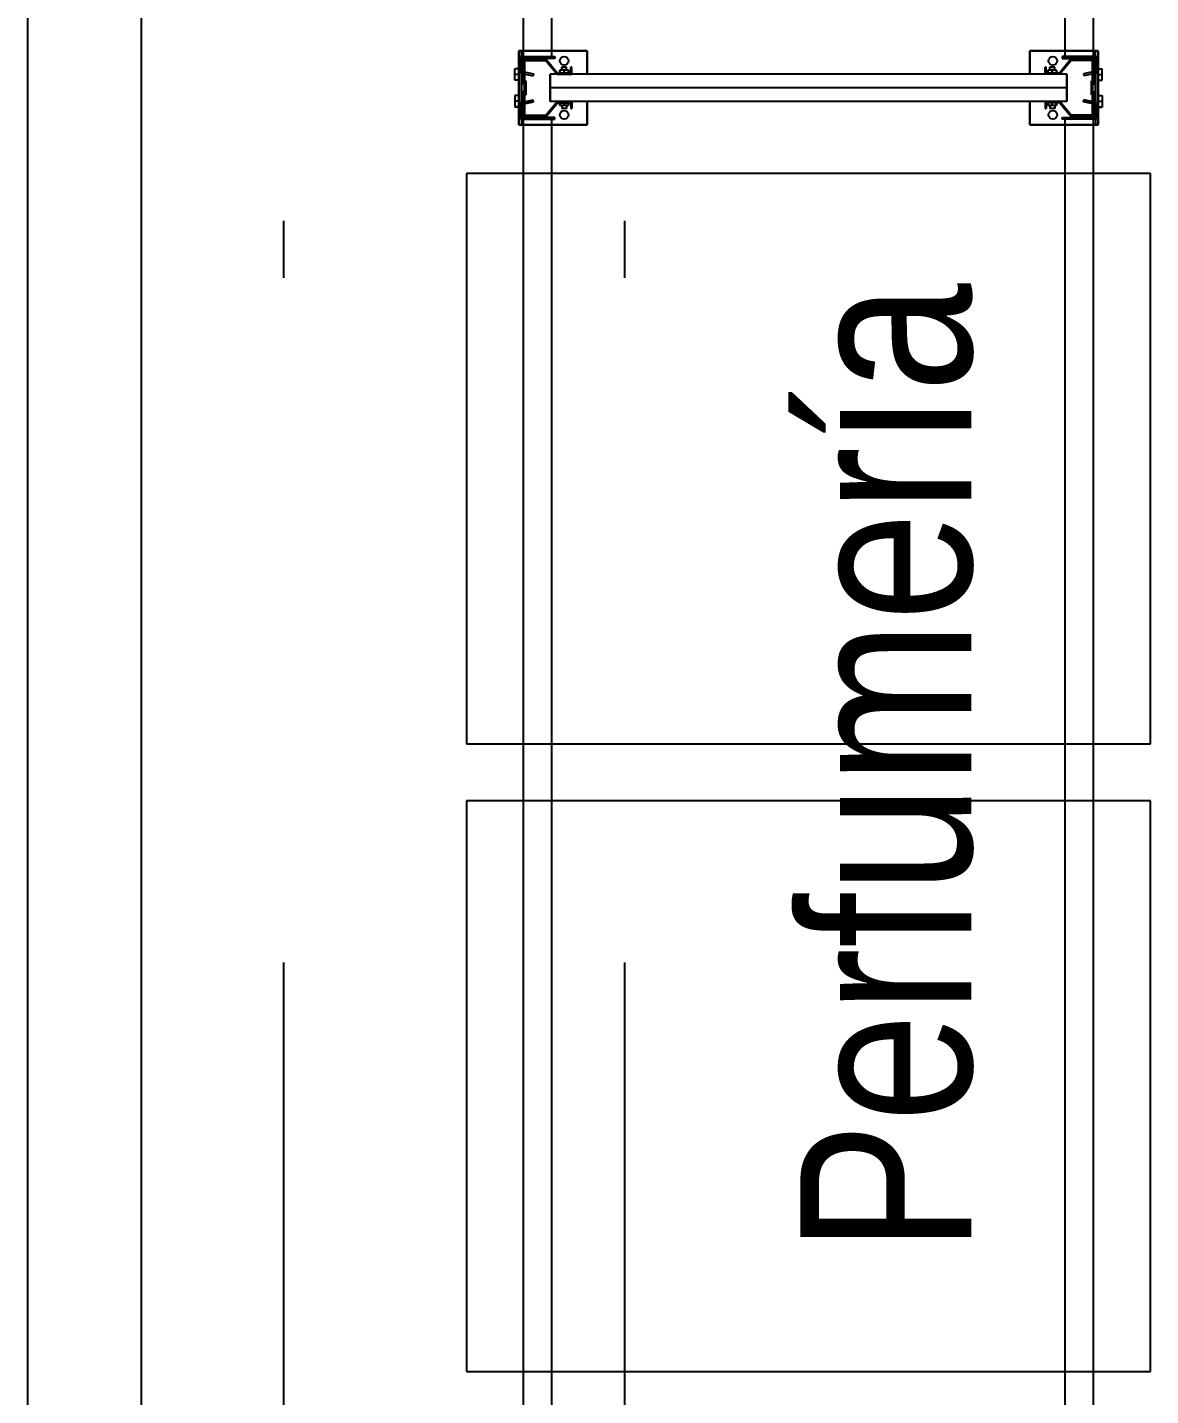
# Model space of a CAD drawing. Header units: metres. Extents: x 0 to 8715937, y -236336 to 216.
# Drawn here: x 109.6 to 111.57, y 74.821 to 77.219 of the extents above; entities that cross this region are included whole.
import ezdxf

# ---------------------------------------------------------------- set-up
doc = ezdxf.new("R2010")
doc.units = ezdxf.units.M
doc.header["$MEASUREMENT"] = 0
doc.linetypes.add('ACAD_ISO10W100', pattern=[18, 12, -3, 0, -3])
for name, color, linetype in [('0-BLOCK-ARQUITECTURA', 7, 'Continuous'), ('0-BLOCK-EQUIPAMIENTO', 7, 'Continuous'), ('0-BLOCK-ESTRUCTURA', 7, 'Continuous'), ('AAA BAST', 5, 'Continuous'), ('AAA COTAS', 7, 'Continuous'), ('AAA LARG', 1, 'Continuous'), ('AAA PALLETS', 7, 'Continuous'), ('EJES', 251, 'ACAD_ISO10W100'), ('MURO', 4, 'Continuous'), ('TEXTO', 7, 'Continuous')]:
    doc.layers.add(name, color=color, linetype=linetype)
doc.styles.add('AR', font='arial.ttf')

# ---------------------------------------------------------------- blocks, each defined once
blk = doc.blocks.new('DPM-ARQUITECTURA')
at = {"layer": 'MURO', "ltscale": 0.1}
for p, q in [((21.8801, 103.2229), (21.8801, 50.4111)), ((22.0801, 50.4111), (22.0801, 92.9343))]:
    blk.add_line(p, q, dxfattribs=at)
blk = doc.blocks.new('DPM-ESTRUCTURA')
at = {"layer": 'EJES', "ltscale": 0.4}
for p, q in [((22.33, 41.5801), (22.33, 112.3301)), ((22.9278, 41.5801), (22.9278, 112.3301))]:
    blk.add_line(p, q, dxfattribs=at)
blk = doc.blocks.new('1A MODULO SIMPLE')
at = {"layer": 'AAA BAST'}
for points in [[(-2.1307, 1.015), (-2.1307, 1.017), (-2.1407, 1.017), (-2.1407, 1.04), (-2.1167, 1.06), (-2.1167, 1.1), (-2.1567, 1.1), (-2.1567, 1.098), (-2.1767, 1.098), (-2.1767, 1.1), (-2.2167, 1.1), (-2.2167, 1.06), (-2.1927, 1.04), (-2.1927, 1.017), (-2.2027, 1.017), (-2.2027, 1.015), (-2.1907, 1.015), (-2.1907, 1.0409), (-2.2147, 1.0609), (-2.2147, 1.098), (-2.1787, 1.098), (-2.1787, 1.096), (-2.1547, 1.096), (-2.1547, 1.098), (-2.1187, 1.098), (-2.1187, 1.0609), (-2.1427, 1.0409), (-2.1427, 1.015)], [(0.1973, 1.015), (0.1973, 1.017), (0.2073, 1.017), (0.2073, 1.04), (0.1833, 1.06), (0.1833, 1.1), (0.2233, 1.1), (0.2233, 1.098), (0.2433, 1.098), (0.2433, 1.1), (0.2833, 1.1), (0.2833, 1.06), (0.2593, 1.04), (0.2593, 1.017), (0.2693, 1.017), (0.2693, 1.015), (0.2573, 1.015), (0.2573, 1.0409), (0.2813, 1.0609), (0.2813, 1.098), (0.2453, 1.098), (0.2453, 1.096), (0.2213, 1.096), (0.2213, 1.098), (0.1853, 1.098), (0.1853, 1.0609), (0.2093, 1.0409), (0.2093, 1.015)], [(-2.1307, 0.185), (-2.1307, 0.183), (-2.1407, 0.183), (-2.1407, 0.16), (-2.1167, 0.14), (-2.1167, 0.1), (-2.1567, 0.1), (-2.1567, 0.102), (-2.1767, 0.102), (-2.1767, 0.1), (-2.2167, 0.1), (-2.2167, 0.14), (-2.1927, 0.16), (-2.1927, 0.183), (-2.2027, 0.183), (-2.2027, 0.185), (-2.1907, 0.185), (-2.1907, 0.1591), (-2.2147, 0.1391), (-2.2147, 0.102), (-2.1787, 0.102), (-2.1787, 0.104), (-2.1547, 0.104), (-2.1547, 0.102), (-2.1187, 0.102), (-2.1187, 0.1391), (-2.1427, 0.1591), (-2.1427, 0.185)], [(0.1973, 0.185), (0.1973, 0.183), (0.2073, 0.183), (0.2073, 0.16), (0.1833, 0.14), (0.1833, 0.1), (0.2233, 0.1), (0.2233, 0.102), (0.2433, 0.102), (0.2433, 0.1), (0.2833, 0.1), (0.2833, 0.14), (0.2593, 0.16), (0.2593, 0.183), (0.2693, 0.183), (0.2693, 0.185), (0.2573, 0.185), (0.2573, 0.1591), (0.2813, 0.1391), (0.2813, 0.102), (0.2453, 0.102), (0.2453, 0.104), (0.2213, 0.104), (0.2213, 0.102), (0.1853, 0.102), (0.1853, 0.1391), (0.2093, 0.1591), (0.2093, 0.185)]]:
    blk.add_hatch(color=251, dxfattribs=at).paths.add_polyline_path(points)
at = {"layer": 'AAA BAST', "color": 251}
for p, q in [((-2.2167, 1.1082), (-2.2317, 1.1082)), ((-2.2317, 1.1082), (-2.2317, 0.9882)), ((-2.1167, 1.1082), (-2.2167, 1.1082)), ((-2.2167, 1.1082), (-2.2167, 1.1032)), ((-2.1802, 1.1152), (-2.2002, 1.1152)), ((-2.2002, 1.1082), (-2.2002, 1.1152)), ((-2.1902, 1.1082), (-2.1902, 1.1152)), ((-2.1802, 1.1082), (-2.1802, 1.1152)), ((-2.1532, 1.1152), (-2.1332, 1.1152)), ((-2.1532, 1.1082), (-2.1532, 1.1152)), ((-2.1432, 1.1082), (-2.1432, 1.1152)), ((-2.1332, 1.1082), (-2.1332, 1.1152)), ((-2.1167, 1.1032), (-2.1167, 1.1082)), ((-2.1017, 1.1082), (-2.1167, 1.1082)), ((-2.1017, 0.9882), (-2.1017, 1.1082)), ((0.1683, 0.9882), (0.1683, 1.1082)), ((0.1683, 1.1082), (0.1833, 1.1082)), ((0.1833, 1.1032), (0.1833, 1.1082)), ((0.1833, 1.1082), (0.2833, 1.1082)), ((0.2198, 1.1152), (0.1998, 1.1152)), ((0.1998, 1.1082), (0.1998, 1.1152)), ((0.2098, 1.1082), (0.2098, 1.1152)), ((0.2198, 1.1082), (0.2198, 1.1152)), ((0.2468, 1.1152), (0.2668, 1.1152)), ((0.2468, 1.1082), (0.2468, 1.1152)), ((0.2568, 1.1082), (0.2568, 1.1152)), ((0.2668, 1.1082), (0.2668, 1.1152)), ((0.2833, 1.1082), (0.2833, 1.1032)), ((0.2833, 1.1082), (0.2983, 1.1082)), ((0.2983, 1.1082), (0.2983, 0.9882)), ((-2.2167, 1.1032), (-2.2317, 1.1032)), ((-2.2167, 1.1032), (-2.1167, 1.1032)), ((-2.1767, 1.1), (-2.2167, 1.1)), ((-2.2167, 1.1), (-2.2167, 1.06)), ((-2.2147, 1.098), (-2.2147, 1.0609)), ((-2.1787, 1.098), (-2.2147, 1.098)), ((-2.2067, 1.1), (-2.2067, 1.1032)), ((-2.2067, 1.1032), (-2.1737, 1.1032)), ((-2.1787, 1.098), (-2.1787, 1.096)), ((-2.1547, 1.096), (-2.1787, 1.096)), ((-2.1767, 1.1), (-2.1767, 1.098)), ((-2.1767, 1.1), (-2.1737, 1.1)), ((-2.1567, 1.098), (-2.1767, 1.098)), ((-2.1737, 1.1), (-2.1737, 1.1032)), ((-2.1597, 1.1), (-2.1597, 1.1032)), ((-2.1567, 1.1), (-2.1597, 1.1)), ((-2.1167, 1.1), (-2.1567, 1.1)), ((-2.1567, 1.1), (-2.1567, 1.098)), ((-2.1187, 1.098), (-2.1547, 1.098)), ((-2.1547, 1.098), (-2.1547, 1.096)), ((-2.1267, 1.1), (-2.1267, 1.1032)), ((-2.1187, 1.098), (-2.1187, 1.0609)), ((-2.1167, 1.1032), (-2.1017, 1.1032)), ((-2.1167, 1.1), (-2.1167, 1.06)), ((0.1833, 1.1032), (0.1683, 1.1032)), ((0.2833, 1.1032), (0.1833, 1.1032)), ((0.1833, 1.1), (0.2233, 1.1)), ((0.1833, 1.1), (0.1833, 1.06)), ((0.1853, 1.098), (0.1853, 1.0609)), ((0.1853, 1.098), (0.2213, 1.098)), ((0.1933, 1.1), (0.1933, 1.1032)), ((0.2213, 1.098), (0.2213, 1.096)), ((0.2213, 1.096), (0.2453, 1.096)), ((0.2233, 1.1), (0.2233, 1.098)), ((0.2233, 1.1), (0.2263, 1.1)), ((0.2233, 1.098), (0.2433, 1.098)), ((0.2263, 1.1), (0.2263, 1.1032)), ((0.2403, 1.1), (0.2403, 1.1032)), ((0.2733, 1.1032), (0.2403, 1.1032)), ((0.2433, 1.1), (0.2403, 1.1)), ((0.2433, 1.1), (0.2833, 1.1)), ((0.2433, 1.1), (0.2433, 1.098)), ((0.2453, 1.098), (0.2813, 1.098)), ((0.2453, 1.098), (0.2453, 1.096)), ((0.2733, 1.1), (0.2733, 1.1032)), ((0.2813, 1.098), (0.2813, 1.0609)), ((0.2833, 1.1032), (0.2983, 1.1032)), ((0.2833, 1.1), (0.2833, 1.06)), ((-2.2167, 1.06), (-2.1927, 1.04)), ((-2.2147, 1.0609), (-2.1907, 1.0409)), ((-2.1187, 1.0609), (-2.1427, 1.0409)), ((-2.1167, 1.06), (-2.1407, 1.04)), ((0.1833, 1.06), (0.2073, 1.04)), ((0.1853, 1.0609), (0.2093, 1.0409)), ((0.2813, 1.0609), (0.2573, 1.0409)), ((0.2833, 1.06), (0.2593, 1.04)), ((-2.1927, 1.036), (-2.1977, 1.036)), ((-2.1977, 1.021), (-2.1977, 1.036)), ((-2.1927, 1.04), (-2.1927, 1.017)), ((-2.1907, 1.053), (-2.1667, 1.053)), ((-2.1907, 0.147), (-2.1907, 1.053)), ((-2.1907, 1.0409), (-2.1907, 1.015)), ((-2.1667, 1.053), (-2.1427, 1.053)), ((-2.1667, 0.147), (-2.1667, 1.053)), ((-2.1427, 0.147), (-2.1427, 1.053)), ((-2.1427, 1.0409), (-2.1427, 1.015)), ((-2.1407, 1.04), (-2.1407, 1.017)), ((-2.1357, 1.036), (-2.1407, 1.036)), ((-2.1407, 1.021), (-2.1407, 1.036)), ((-2.1357, 1.021), (-2.1357, 1.036)), ((-2.1357, 1.0328), (-2.1307, 1.0328)), ((-2.1307, 1.0243), (-2.1307, 1.0328)), ((0.2023, 1.0328), (0.1973, 1.0328)), ((0.1973, 1.0243), (0.1973, 1.0328)), ((0.2023, 1.036), (0.2073, 1.036)), ((0.2023, 1.021), (0.2023, 1.036)), ((0.2073, 1.04), (0.2073, 1.017)), ((0.2073, 1.021), (0.2073, 1.036)), ((0.2333, 1.053), (0.2093, 1.053)), ((0.2093, 0.147), (0.2093, 1.053)), ((0.2093, 1.0409), (0.2093, 1.015)), ((0.2573, 1.053), (0.2333, 1.053)), ((0.2333, 0.147), (0.2333, 1.053)), ((0.2573, 0.147), (0.2573, 1.053)), ((0.2573, 1.0409), (0.2573, 1.015)), ((0.2593, 1.04), (0.2593, 1.017)), ((0.2593, 1.036), (0.2643, 1.036)), ((0.2643, 1.021), (0.2643, 1.036)), ((-2.1927, 1.017), (-2.2027, 1.017)), ((-2.2027, 1.017), (-2.2027, 1.015)), ((-2.1907, 1.015), (-2.2027, 1.015)), ((-2.1927, 1.0285), (-2.1977, 1.0285)), ((-2.1927, 1.021), (-2.1977, 1.021)), ((-2.1427, 1.015), (-2.1307, 1.015)), ((-2.1357, 1.0285), (-2.1407, 1.0285)), ((-2.1357, 1.021), (-2.1407, 1.021)), ((-2.1407, 1.017), (-2.1307, 1.017)), ((-2.1357, 1.0243), (-2.1307, 1.0243)), ((-2.1307, 1.015), (-2.1307, 1.017)), ((0.2023, 1.0243), (0.1973, 1.0243)), ((0.2073, 1.017), (0.1973, 1.017)), ((0.1973, 1.015), (0.1973, 1.017)), ((0.2093, 1.015), (0.1973, 1.015)), ((0.2023, 1.0285), (0.2073, 1.0285)), ((0.2023, 1.021), (0.2073, 1.021)), ((0.2573, 1.015), (0.2693, 1.015)), ((0.2593, 1.0285), (0.2643, 1.0285)), ((0.2593, 1.021), (0.2643, 1.021)), ((0.2593, 1.017), (0.2693, 1.017)), ((0.2693, 1.017), (0.2693, 1.015)), ((-2.2317, 0.9882), (-2.1907, 0.9882)), ((-2.1427, 0.9882), (-2.1017, 0.9882)), ((0.2093, 0.9882), (0.1683, 0.9882)), ((0.2983, 0.9882), (0.2573, 0.9882)), ((-2.2317, 0.0918), (-2.2317, 0.2118)), ((-2.2317, 0.2118), (-2.1907, 0.2118)), ((-2.1427, 0.2118), (-2.1017, 0.2118)), ((-2.1017, 0.2118), (-2.1017, 0.0918)), ((0.2093, 0.2118), (0.1683, 0.2118)), ((0.1683, 0.2118), (0.1683, 0.0918)), ((0.2983, 0.2118), (0.2573, 0.2118)), ((0.2983, 0.0918), (0.2983, 0.2118)), ((-2.1907, 0.185), (-2.2027, 0.185)), ((-2.2027, 0.183), (-2.2027, 0.185)), ((-2.1927, 0.183), (-2.2027, 0.183)), ((-2.1927, 0.1801), (-2.1977, 0.1801)), ((-2.1977, 0.1651), (-2.1977, 0.1801)), ((-2.1927, 0.1726), (-2.1977, 0.1726)), ((-2.1927, 0.16), (-2.1927, 0.183)), ((-2.1907, 0.1591), (-2.1907, 0.185)), ((-2.1427, 0.1591), (-2.1427, 0.185)), ((-2.1427, 0.185), (-2.1307, 0.185)), ((-2.1407, 0.16), (-2.1407, 0.183)), ((-2.1407, 0.183), (-2.1307, 0.183)), ((-2.1357, 0.1801), (-2.1407, 0.1801)), ((-2.1407, 0.1651), (-2.1407, 0.1801)), ((-2.1357, 0.1726), (-2.1407, 0.1726)), ((-2.1357, 0.1651), (-2.1357, 0.1801)), ((-2.1357, 0.1768), (-2.1307, 0.1768)), ((-2.1357, 0.1683), (-2.1307, 0.1683)), ((-2.1307, 0.185), (-2.1307, 0.183)), ((-2.1307, 0.1683), (-2.1307, 0.1768)), ((0.2093, 0.185), (0.1973, 0.185)), ((0.1973, 0.185), (0.1973, 0.183)), ((0.2073, 0.183), (0.1973, 0.183)), ((0.2023, 0.1768), (0.1973, 0.1768)), ((0.1973, 0.1683), (0.1973, 0.1768)), ((0.2023, 0.1683), (0.1973, 0.1683)), ((0.2023, 0.1801), (0.2073, 0.1801)), ((0.2023, 0.1651), (0.2023, 0.1801)), ((0.2023, 0.1726), (0.2073, 0.1726)), ((0.2073, 0.16), (0.2073, 0.183)), ((0.2073, 0.1651), (0.2073, 0.1801)), ((0.2093, 0.1591), (0.2093, 0.185)), ((0.2573, 0.1591), (0.2573, 0.185)), ((0.2573, 0.185), (0.2693, 0.185)), ((0.2593, 0.16), (0.2593, 0.183)), ((0.2593, 0.183), (0.2693, 0.183)), ((0.2593, 0.1801), (0.2643, 0.1801)), ((0.2593, 0.1726), (0.2643, 0.1726)), ((0.2643, 0.1651), (0.2643, 0.1801)), ((0.2693, 0.183), (0.2693, 0.185)), ((-2.2167, 0.14), (-2.1927, 0.16)), ((-2.2147, 0.1391), (-2.1907, 0.1591)), ((-2.1927, 0.1651), (-2.1977, 0.1651)), ((-2.1907, 0.147), (-2.1667, 0.147)), ((-2.1667, 0.147), (-2.1427, 0.147)), ((-2.1187, 0.1391), (-2.1427, 0.1591)), ((-2.1357, 0.1651), (-2.1407, 0.1651)), ((-2.1167, 0.14), (-2.1407, 0.16)), ((0.1833, 0.14), (0.2073, 0.16)), ((0.1853, 0.1391), (0.2093, 0.1591)), ((0.2023, 0.1651), (0.2073, 0.1651)), ((0.2333, 0.147), (0.2093, 0.147)), ((0.2573, 0.147), (0.2333, 0.147)), ((0.2813, 0.1391), (0.2573, 0.1591)), ((0.2593, 0.1651), (0.2643, 0.1651)), ((0.2833, 0.14), (0.2593, 0.16)), ((-2.2167, 0.1), (-2.2167, 0.14)), ((-2.2147, 0.102), (-2.2147, 0.1391)), ((-2.1187, 0.102), (-2.1187, 0.1391)), ((-2.1167, 0.1), (-2.1167, 0.14)), ((0.1833, 0.1), (0.1833, 0.14)), ((0.1853, 0.102), (0.1853, 0.1391)), ((0.2813, 0.102), (0.2813, 0.1391)), ((0.2833, 0.1), (0.2833, 0.14)), ((-2.2167, 0.0968), (-2.2317, 0.0968)), ((-2.1767, 0.1), (-2.2167, 0.1)), ((-2.2167, 0.0968), (-2.1167, 0.0968)), ((-2.2167, 0.0918), (-2.2167, 0.0968)), ((-2.1787, 0.102), (-2.2147, 0.102)), ((-2.2067, 0.1), (-2.2067, 0.0968)), ((-2.2067, 0.0968), (-2.1737, 0.0968)), ((-2.1787, 0.102), (-2.1787, 0.104)), ((-2.1547, 0.104), (-2.1787, 0.104)), ((-2.1567, 0.102), (-2.1767, 0.102)), ((-2.1767, 0.1), (-2.1767, 0.102)), ((-2.1767, 0.1), (-2.1737, 0.1)), ((-2.1737, 0.1), (-2.1737, 0.0968)), ((-2.1597, 0.1), (-2.1597, 0.0968)), ((-2.1567, 0.1), (-2.1597, 0.1)), ((-2.1567, 0.1), (-2.1567, 0.102)), ((-2.1167, 0.1), (-2.1567, 0.1)), ((-2.1547, 0.102), (-2.1547, 0.104)), ((-2.1187, 0.102), (-2.1547, 0.102)), ((-2.1267, 0.1), (-2.1267, 0.0968)), ((-2.1167, 0.0968), (-2.1167, 0.0918)), ((-2.1167, 0.0968), (-2.1017, 0.0968)), ((0.1833, 0.0968), (0.1683, 0.0968)), ((0.1833, 0.1), (0.2233, 0.1)), ((0.2833, 0.0968), (0.1833, 0.0968)), ((0.1833, 0.0968), (0.1833, 0.0918)), ((0.1853, 0.102), (0.2213, 0.102)), ((0.1933, 0.1), (0.1933, 0.0968)), ((0.2213, 0.102), (0.2213, 0.104)), ((0.2213, 0.104), (0.2453, 0.104)), ((0.2233, 0.102), (0.2433, 0.102)), ((0.2233, 0.1), (0.2233, 0.102)), ((0.2233, 0.1), (0.2263, 0.1)), ((0.2263, 0.1), (0.2263, 0.0968)), ((0.2403, 0.1), (0.2403, 0.0968)), ((0.2433, 0.1), (0.2403, 0.1)), ((0.2733, 0.0968), (0.2403, 0.0968)), ((0.2433, 0.1), (0.2433, 0.102)), ((0.2433, 0.1), (0.2833, 0.1)), ((0.2453, 0.102), (0.2453, 0.104)), ((0.2453, 0.102), (0.2813, 0.102)), ((0.2733, 0.1), (0.2733, 0.0968)), ((0.2833, 0.0918), (0.2833, 0.0968)), ((0.2833, 0.0968), (0.2983, 0.0968)), ((-2.2167, 0.0918), (-2.2317, 0.0918)), ((-2.1167, 0.0918), (-2.2167, 0.0918)), ((-2.2002, 0.0918), (-2.2002, 0.0848)), ((-2.1802, 0.0848), (-2.2002, 0.0848)), ((-2.1902, 0.0918), (-2.1902, 0.0848)), ((-2.1802, 0.0918), (-2.1802, 0.0848)), ((-2.1532, 0.0918), (-2.1532, 0.0848)), ((-2.1532, 0.0848), (-2.1332, 0.0848)), ((-2.1432, 0.0918), (-2.1432, 0.0848)), ((-2.1332, 0.0918), (-2.1332, 0.0848)), ((-2.1017, 0.0918), (-2.1167, 0.0918)), ((0.1683, 0.0918), (0.1833, 0.0918)), ((0.1833, 0.0918), (0.2833, 0.0918)), ((0.1998, 0.0918), (0.1998, 0.0848)), ((0.2198, 0.0848), (0.1998, 0.0848)), ((0.2098, 0.0918), (0.2098, 0.0848)), ((0.2198, 0.0918), (0.2198, 0.0848)), ((0.2468, 0.0918), (0.2468, 0.0848)), ((0.2468, 0.0848), (0.2668, 0.0848)), ((0.2568, 0.0918), (0.2568, 0.0848)), ((0.2668, 0.0918), (0.2668, 0.0848)), ((0.2833, 0.0918), (0.2983, 0.0918))]:
    blk.add_line(p, q, dxfattribs=at)
for centre in [(-2.2141, 1.0285), (-2.1192, 1.0285), (0.1859, 1.0285), (0.2808, 1.0285), (-2.2141, 0.1715), (-2.1192, 0.1715), (0.1859, 0.1715), (0.2808, 0.1715)]:
    blk.add_circle(centre, 0.0075, dxfattribs=at)
at = {"layer": 'AAA LARG', "color": 251}
for p, q in [((-2.1407, 1.105), (-2.1454, 1.0829)), ((-2.1407, 1.105), (-2.1117, 1.105)), ((-2.1117, 1.105), (-2.1117, 1.045)), ((0.2073, 1.105), (0.1783, 1.105)), ((0.1783, 1.105), (0.1783, 1.045)), ((0.2073, 1.105), (0.212, 1.0829)), ((-2.1422, 1.0822), (-2.1454, 1.0829)), ((-2.1381, 1.1018), (-2.1422, 1.0822)), ((-2.1149, 1.1018), (-2.1381, 1.1018)), ((-2.1149, 1.045), (-2.1149, 1.1018)), ((-2.1117, 1.1), (0.1783, 1.1)), ((0.1815, 1.045), (0.1815, 1.1018)), ((0.1815, 1.1018), (0.2047, 1.1018)), ((0.2047, 1.1018), (0.2089, 1.0822)), ((0.2089, 1.0822), (0.212, 1.0829)), ((-2.1117, 1.045), (-2.1149, 1.045)), ((-2.1117, 1.05), (0.1783, 1.05)), ((0.1783, 1.045), (0.1815, 1.045)), ((-2.1117, 0.155), (-2.1149, 0.155)), ((-2.1149, 0.155), (-2.1149, 0.0982)), ((-2.1117, 0.095), (-2.1117, 0.155)), ((-2.1117, 0.15), (0.1783, 0.15)), ((0.1783, 0.095), (0.1783, 0.155)), ((0.1783, 0.155), (0.1815, 0.155)), ((0.1815, 0.155), (0.1815, 0.0982)), ((-2.1422, 0.1178), (-2.1454, 0.1171)), ((-2.1407, 0.095), (-2.1454, 0.1171)), ((-2.1381, 0.0982), (-2.1422, 0.1178)), ((-2.1149, 0.0982), (-2.1381, 0.0982)), ((-2.1117, 0.1), (0.1783, 0.1)), ((0.1815, 0.0982), (0.2047, 0.0982)), ((0.2047, 0.0982), (0.2089, 0.1178)), ((0.2073, 0.095), (0.212, 0.1171)), ((0.2089, 0.1178), (0.212, 0.1171)), ((-2.1407, 0.095), (-2.1117, 0.095)), ((0.2073, 0.095), (0.1783, 0.095))]:
    blk.add_line(p, q, dxfattribs=at)
at = {"layer": 'AAA PALLETS', "color": 251, "ltscale": 0.21}
for p, q in [((-1.0167, 1.2), (-2.0167, 1.2)), ((-2.0167, 1.2), (-2.0167, 0)), ((-1.0167, 0), (-1.0167, 1.2)), ((0.0833, 1.2), (-0.9167, 1.2)), ((-0.9167, 1.2), (-0.9167, 0)), ((0.0833, 0), (0.0833, 1.2)), ((-2.0167, 0), (-1.0167, 0)), ((-0.9167, 0), (0.0833, 0))]:
    blk.add_line(p, q, dxfattribs=at)
blk = doc.blocks.new('DPM-EQUIPAMIENTO')
at = {"layer": 'AAA COTAS', "ltscale": 0.21, "rotation": 90}
for p in [(23.8501, 79.2797), (23.8501, 76.8797)]:
    blk.add_blockref('1A MODULO SIMPLE', p, dxfattribs=at)

msp = doc.modelspace()

# ---------------------------------------------------------------- hatches: boundary and pattern name
at = {"layer": 'AAA BAST'}
for points in [[(110.5551, 77.1491), (110.5531, 77.1491), (110.5531, 77.1391), (110.5301, 77.1391), (110.5101, 77.1631), (110.4701, 77.1631), (110.4701, 77.1231), (110.4721, 77.1231), (110.4721, 77.1031), (110.4701, 77.1031), (110.4701, 77.0631), (110.5101, 77.0631), (110.5301, 77.0871), (110.5531, 77.0871), (110.5531, 77.0771), (110.5551, 77.0771), (110.5551, 77.0891), (110.5292, 77.0891), (110.5092, 77.0651), (110.4721, 77.0651), (110.4721, 77.1011), (110.4741, 77.1011), (110.4741, 77.1251), (110.4721, 77.1251), (110.4721, 77.1611), (110.5092, 77.1611), (110.5292, 77.1371), (110.5551, 77.1371)], [(110.5551, 77.0771), (110.5531, 77.0771), (110.5531, 77.0871), (110.5301, 77.0871), (110.5101, 77.0631), (110.4701, 77.0631), (110.4701, 77.1031), (110.4721, 77.1031), (110.4721, 77.1231), (110.4701, 77.1231), (110.4701, 77.1631), (110.5101, 77.1631), (110.5301, 77.1391), (110.5531, 77.1391), (110.5531, 77.1491), (110.5551, 77.1491), (110.5551, 77.1371), (110.5292, 77.1371), (110.5092, 77.1611), (110.4721, 77.1611), (110.4721, 77.1251), (110.4741, 77.1251), (110.4741, 77.1011), (110.4721, 77.1011), (110.4721, 77.0651), (110.5092, 77.0651), (110.5292, 77.0891), (110.5551, 77.0891)], [(111.3851, 77.1491), (111.3871, 77.1491), (111.3871, 77.1391), (111.4101, 77.1391), (111.4301, 77.1631), (111.4701, 77.1631), (111.4701, 77.1231), (111.4681, 77.1231), (111.4681, 77.1031), (111.4701, 77.1031), (111.4701, 77.0631), (111.4301, 77.0631), (111.4101, 77.0871), (111.3871, 77.0871), (111.3871, 77.0771), (111.3851, 77.0771), (111.3851, 77.0891), (111.411, 77.0891), (111.431, 77.0651), (111.4681, 77.0651), (111.4681, 77.1011), (111.4661, 77.1011), (111.4661, 77.1251), (111.4681, 77.1251), (111.4681, 77.1611), (111.431, 77.1611), (111.411, 77.1371), (111.3851, 77.1371)], [(111.3851, 77.0771), (111.3871, 77.0771), (111.3871, 77.0871), (111.4101, 77.0871), (111.4301, 77.0631), (111.4701, 77.0631), (111.4701, 77.1031), (111.4681, 77.1031), (111.4681, 77.1231), (111.4701, 77.1231), (111.4701, 77.1631), (111.4301, 77.1631), (111.4101, 77.1391), (111.3871, 77.1391), (111.3871, 77.1491), (111.3851, 77.1491), (111.3851, 77.1371), (111.411, 77.1371), (111.431, 77.1611), (111.4681, 77.1611), (111.4681, 77.1251), (111.4661, 77.1251), (111.4661, 77.1011), (111.4681, 77.1011), (111.4681, 77.0651), (111.431, 77.0651), (111.411, 77.0891), (111.3851, 77.0891)]]:
    msp.add_hatch(color=251, dxfattribs=at).paths.add_polyline_path(points)

# ---------------------------------------------------------------- linework, layer by layer
at = {"layer": 'AAA BAST', "color": 251}
for p, q in [((110.5819, 77.1781), (110.4619, 77.1781)), ((110.4619, 77.1781), (110.4619, 77.1631)), ((110.4619, 77.1631), (110.4619, 77.1781)), ((110.4619, 77.1781), (110.5819, 77.1781)), ((110.4669, 77.1631), (110.4619, 77.1631)), ((110.4619, 77.1631), (110.4619, 77.0631)), ((110.4619, 77.0631), (110.4619, 77.1631)), ((110.4619, 77.1631), (110.4669, 77.1631)), ((110.4669, 77.1631), (110.4669, 77.1781)), ((110.4669, 77.1631), (110.4669, 77.1781)), ((110.4669, 77.0631), (110.4669, 77.1631)), ((110.4669, 77.1631), (110.4669, 77.0631)), ((110.4701, 77.1631), (110.4701, 77.1231)), ((110.4701, 77.1631), (110.5101, 77.1631)), ((110.4701, 77.1231), (110.4701, 77.1631)), ((110.4701, 77.1631), (110.5101, 77.1631)), ((110.4721, 77.1611), (110.5092, 77.1611)), ((110.4721, 77.1611), (110.4721, 77.1251)), ((110.4721, 77.1611), (110.5092, 77.1611)), ((110.4721, 77.1251), (110.4721, 77.1611)), ((110.5092, 77.1611), (110.5292, 77.1371)), ((110.5092, 77.1611), (110.5292, 77.1371)), ((110.5101, 77.1631), (110.5301, 77.1391)), ((110.5101, 77.1631), (110.5301, 77.1391)), ((110.5819, 77.1371), (110.5819, 77.1781)), ((110.5819, 77.1781), (110.5819, 77.1371)), ((111.3583, 77.1371), (111.3583, 77.1781)), ((111.3583, 77.1781), (111.4783, 77.1781)), ((111.4783, 77.1781), (111.3583, 77.1781)), ((111.3583, 77.1781), (111.3583, 77.1371)), ((111.4301, 77.1631), (111.4101, 77.1391)), ((111.4301, 77.1631), (111.4101, 77.1391)), ((111.431, 77.1611), (111.411, 77.1371)), ((111.431, 77.1611), (111.411, 77.1371)), ((111.4701, 77.1631), (111.4301, 77.1631)), ((111.4701, 77.1631), (111.4301, 77.1631)), ((111.4681, 77.1611), (111.431, 77.1611)), ((111.4681, 77.1611), (111.431, 77.1611)), ((111.4681, 77.1611), (111.4681, 77.1251)), ((111.4681, 77.1251), (111.4681, 77.1611)), ((111.4701, 77.1631), (111.4701, 77.1231)), ((111.4701, 77.1231), (111.4701, 77.1631)), ((111.4733, 77.1631), (111.4733, 77.1781)), ((111.4733, 77.1631), (111.4733, 77.1781)), ((111.4733, 77.0631), (111.4733, 77.1631)), ((111.4733, 77.1631), (111.4783, 77.1631)), ((111.4733, 77.1631), (111.4733, 77.0631)), ((111.4783, 77.1631), (111.4733, 77.1631)), ((111.4783, 77.1781), (111.4783, 77.1631)), ((111.4783, 77.1631), (111.4783, 77.1781)), ((111.4783, 77.1631), (111.4783, 77.0631)), ((111.4783, 77.0631), (111.4783, 77.1631)), ((110.4549, 77.1266), (110.4549, 77.1466)), ((110.4619, 77.1466), (110.4549, 77.1466)), ((110.4549, 77.1266), (110.4549, 77.1466)), ((110.4619, 77.1466), (110.4549, 77.1466)), ((110.4701, 77.1531), (110.4669, 77.1531)), ((110.4701, 77.1531), (110.4669, 77.1531)), ((110.4669, 77.1531), (110.4669, 77.1201)), ((110.5171, 77.1131), (110.5171, 77.1371)), ((111.4231, 77.1371), (110.5171, 77.1371)), ((110.5171, 77.1371), (110.5171, 77.1131)), ((111.4231, 77.1371), (110.5171, 77.1371)), ((110.5292, 77.1371), (110.5551, 77.1371)), ((110.5292, 77.1371), (110.5551, 77.1371)), ((110.5301, 77.1391), (110.5531, 77.1391)), ((110.5301, 77.1391), (110.5531, 77.1391)), ((110.5341, 77.1441), (110.5341, 77.1391)), ((110.5491, 77.1441), (110.5341, 77.1441)), ((110.5341, 77.1391), (110.5341, 77.1441)), ((110.5491, 77.1441), (110.5341, 77.1441)), ((110.5491, 77.1391), (110.5341, 77.1391)), ((110.5374, 77.1441), (110.5374, 77.1491)), ((110.5459, 77.1491), (110.5374, 77.1491)), ((110.5416, 77.1441), (110.5416, 77.1391)), ((110.5416, 77.1391), (110.5416, 77.1441)), ((110.5459, 77.1441), (110.5459, 77.1491)), ((110.5491, 77.1441), (110.5491, 77.1391)), ((110.5491, 77.1391), (110.5491, 77.1441)), ((110.5531, 77.1391), (110.5531, 77.1491)), ((110.5551, 77.1491), (110.5531, 77.1491)), ((110.5531, 77.1391), (110.5531, 77.1491)), ((110.5531, 77.1491), (110.5551, 77.1491)), ((110.5551, 77.1371), (110.5551, 77.1491)), ((110.5551, 77.1371), (110.5551, 77.1491)), ((111.3851, 77.1371), (111.3851, 77.1491)), ((111.3851, 77.1491), (111.3871, 77.1491)), ((111.3851, 77.1371), (111.3851, 77.1491)), ((111.3871, 77.1491), (111.3851, 77.1491)), ((111.411, 77.1371), (111.3851, 77.1371)), ((111.411, 77.1371), (111.3851, 77.1371)), ((111.3871, 77.1391), (111.3871, 77.1491)), ((111.3871, 77.1391), (111.3871, 77.1491)), ((111.4101, 77.1391), (111.3871, 77.1391)), ((111.4101, 77.1391), (111.3871, 77.1391)), ((111.39, 77.1441), (111.39, 77.1391)), ((111.405, 77.1441), (111.39, 77.1441)), ((111.39, 77.1391), (111.39, 77.1441)), ((111.405, 77.1441), (111.39, 77.1441)), ((111.405, 77.1391), (111.39, 77.1391)), ((111.3933, 77.1441), (111.3933, 77.1491)), ((111.4018, 77.1491), (111.3933, 77.1491)), ((111.3975, 77.1441), (111.3975, 77.1391)), ((111.3975, 77.1391), (111.3975, 77.1441)), ((111.4018, 77.1441), (111.4018, 77.1491)), ((111.405, 77.1441), (111.405, 77.1391)), ((111.405, 77.1391), (111.405, 77.1441)), ((111.4231, 77.1131), (111.4231, 77.1371)), ((111.4231, 77.1371), (111.4231, 77.1131)), ((111.4701, 77.1531), (111.4733, 77.1531)), ((111.4701, 77.1531), (111.4733, 77.1531)), ((111.4733, 77.1531), (111.4733, 77.1201)), ((111.4783, 77.1466), (111.4853, 77.1466)), ((111.4783, 77.1466), (111.4853, 77.1466)), ((111.4853, 77.1266), (111.4853, 77.1466)), ((111.4853, 77.1266), (111.4853, 77.1466)), ((110.4619, 77.1366), (110.4549, 77.1366)), ((110.4619, 77.1366), (110.4549, 77.1366)), ((110.4619, 77.1266), (110.4549, 77.1266)), ((110.4619, 77.1266), (110.4549, 77.1266)), ((110.4701, 77.1201), (110.4669, 77.1201)), ((110.4701, 77.1201), (110.4669, 77.1201)), ((110.4701, 77.1231), (110.4721, 77.1231)), ((110.4701, 77.1231), (110.4701, 77.1201)), ((110.4701, 77.1231), (110.4721, 77.1231)), ((110.4701, 77.1231), (110.4701, 77.1201)), ((110.4721, 77.1251), (110.4741, 77.1251)), ((110.4721, 77.1251), (110.4741, 77.1251)), ((110.4721, 77.1231), (110.4721, 77.1031)), ((110.4721, 77.1031), (110.4721, 77.1231)), ((110.4741, 77.1251), (110.4741, 77.1011)), ((110.4741, 77.1011), (110.4741, 77.1251)), ((110.5171, 77.0891), (110.5171, 77.1131)), ((111.4231, 77.1131), (110.5171, 77.1131)), ((110.5171, 77.1131), (110.5171, 77.0891)), ((111.4231, 77.1131), (110.5171, 77.1131)), ((111.4231, 77.0891), (111.4231, 77.1131)), ((111.4231, 77.1131), (111.4231, 77.0891)), ((111.4681, 77.1251), (111.4661, 77.1251)), ((111.4661, 77.1251), (111.4661, 77.1011)), ((111.4681, 77.1251), (111.4661, 77.1251)), ((111.4661, 77.1011), (111.4661, 77.1251)), ((111.4681, 77.1231), (111.4681, 77.1031)), ((111.4701, 77.1231), (111.4681, 77.1231)), ((111.4681, 77.1031), (111.4681, 77.1231)), ((111.4701, 77.1231), (111.4681, 77.1231)), ((111.4701, 77.1231), (111.4701, 77.1201)), ((111.4701, 77.1231), (111.4701, 77.1201)), ((111.4701, 77.1201), (111.4733, 77.1201)), ((111.4701, 77.1201), (111.4733, 77.1201)), ((111.4783, 77.1366), (111.4853, 77.1366)), ((111.4783, 77.1366), (111.4853, 77.1366)), ((111.4783, 77.1266), (111.4853, 77.1266)), ((111.4783, 77.1266), (111.4853, 77.1266)), ((110.4549, 77.0996), (110.4549, 77.0796)), ((110.4619, 77.0996), (110.4549, 77.0996)), ((110.4549, 77.0996), (110.4549, 77.0796)), ((110.4619, 77.0996), (110.4549, 77.0996)), ((110.4619, 77.0896), (110.4549, 77.0896)), ((110.4619, 77.0896), (110.4549, 77.0896)), ((110.4701, 77.1061), (110.4669, 77.1061)), ((110.4669, 77.0731), (110.4669, 77.1061)), ((110.4701, 77.1061), (110.4669, 77.1061)), ((110.4701, 77.1031), (110.4701, 77.1061)), ((110.4701, 77.1031), (110.4701, 77.1061)), ((110.4701, 77.1031), (110.4701, 77.0631)), ((110.4701, 77.1031), (110.4721, 77.1031)), ((110.4701, 77.0631), (110.4701, 77.1031)), ((110.4701, 77.1031), (110.4721, 77.1031)), ((110.4721, 77.1011), (110.4721, 77.0651)), ((110.4721, 77.1011), (110.4741, 77.1011)), ((110.4721, 77.0651), (110.4721, 77.1011)), ((110.4721, 77.1011), (110.4741, 77.1011)), ((110.5092, 77.0651), (110.5292, 77.0891)), ((110.5092, 77.0651), (110.5292, 77.0891)), ((111.4231, 77.0891), (110.5171, 77.0891)), ((111.4231, 77.0891), (110.5171, 77.0891)), ((110.5292, 77.0891), (110.5551, 77.0891)), ((110.5292, 77.0891), (110.5551, 77.0891)), ((110.5551, 77.0891), (110.5551, 77.0771)), ((110.5551, 77.0891), (110.5551, 77.0771)), ((110.5819, 77.0481), (110.5819, 77.0891)), ((110.5819, 77.0891), (110.5819, 77.0481)), ((111.3583, 77.0481), (111.3583, 77.0891)), ((111.3583, 77.0891), (111.3583, 77.0481)), ((111.411, 77.0891), (111.3851, 77.0891)), ((111.3851, 77.0891), (111.3851, 77.0771)), ((111.411, 77.0891), (111.3851, 77.0891)), ((111.3851, 77.0891), (111.3851, 77.0771)), ((111.431, 77.0651), (111.411, 77.0891)), ((111.431, 77.0651), (111.411, 77.0891)), ((111.4681, 77.1011), (111.4661, 77.1011)), ((111.4681, 77.1011), (111.4661, 77.1011)), ((111.4701, 77.1031), (111.4681, 77.1031)), ((111.4701, 77.1031), (111.4681, 77.1031)), ((111.4681, 77.1011), (111.4681, 77.0651)), ((111.4681, 77.0651), (111.4681, 77.1011)), ((111.4701, 77.1061), (111.4733, 77.1061)), ((111.4701, 77.1031), (111.4701, 77.1061)), ((111.4701, 77.1061), (111.4733, 77.1061)), ((111.4701, 77.1031), (111.4701, 77.1061)), ((111.4701, 77.1031), (111.4701, 77.0631)), ((111.4701, 77.0631), (111.4701, 77.1031)), ((111.4733, 77.0731), (111.4733, 77.1061)), ((111.4783, 77.0996), (111.4853, 77.0996)), ((111.4783, 77.0996), (111.4853, 77.0996)), ((111.4783, 77.0896), (111.4853, 77.0896)), ((111.4783, 77.0896), (111.4853, 77.0896)), ((111.4853, 77.0996), (111.4853, 77.0796)), ((111.4853, 77.0996), (111.4853, 77.0796)), ((110.4619, 77.0796), (110.4549, 77.0796)), ((110.4619, 77.0796), (110.4549, 77.0796)), ((110.4701, 77.0731), (110.4669, 77.0731)), ((110.4701, 77.0731), (110.4669, 77.0731)), ((110.4721, 77.0651), (110.5092, 77.0651)), ((110.4721, 77.0651), (110.5092, 77.0651)), ((110.5101, 77.0631), (110.5301, 77.0871)), ((110.5101, 77.0631), (110.5301, 77.0871)), ((110.5301, 77.0871), (110.5531, 77.0871)), ((110.5301, 77.0871), (110.5531, 77.0871)), ((110.5341, 77.0871), (110.5341, 77.0821)), ((110.5341, 77.0821), (110.5341, 77.0871)), ((110.5491, 77.0871), (110.5341, 77.0871)), ((110.5491, 77.0821), (110.5341, 77.0821)), ((110.5491, 77.0821), (110.5341, 77.0821)), ((110.5374, 77.0821), (110.5374, 77.0771)), ((110.5459, 77.0771), (110.5374, 77.0771)), ((110.5416, 77.0871), (110.5416, 77.0821)), ((110.5416, 77.0821), (110.5416, 77.0871)), ((110.5459, 77.0821), (110.5459, 77.0771)), ((110.5491, 77.0871), (110.5491, 77.0821)), ((110.5491, 77.0821), (110.5491, 77.0871)), ((110.5531, 77.0871), (110.5531, 77.0771)), ((110.5531, 77.0871), (110.5531, 77.0771)), ((110.5531, 77.0771), (110.5551, 77.0771)), ((110.5551, 77.0771), (110.5531, 77.0771)), ((111.3871, 77.0771), (111.3851, 77.0771)), ((111.3851, 77.0771), (111.3871, 77.0771)), ((111.4101, 77.0871), (111.3871, 77.0871)), ((111.3871, 77.0871), (111.3871, 77.0771)), ((111.4101, 77.0871), (111.3871, 77.0871)), ((111.3871, 77.0871), (111.3871, 77.0771)), ((111.39, 77.0871), (111.39, 77.0821)), ((111.39, 77.0821), (111.39, 77.0871)), ((111.405, 77.0871), (111.39, 77.0871)), ((111.405, 77.0821), (111.39, 77.0821)), ((111.405, 77.0821), (111.39, 77.0821)), ((111.3933, 77.0821), (111.3933, 77.0771)), ((111.4018, 77.0771), (111.3933, 77.0771)), ((111.3975, 77.0871), (111.3975, 77.0821)), ((111.3975, 77.0821), (111.3975, 77.0871)), ((111.4018, 77.0821), (111.4018, 77.0771)), ((111.405, 77.0871), (111.405, 77.0821)), ((111.405, 77.0821), (111.405, 77.0871)), ((111.4301, 77.0631), (111.4101, 77.0871)), ((111.4301, 77.0631), (111.4101, 77.0871)), ((111.4681, 77.0651), (111.431, 77.0651)), ((111.4681, 77.0651), (111.431, 77.0651)), ((111.4701, 77.0731), (111.4733, 77.0731)), ((111.4701, 77.0731), (111.4733, 77.0731)), ((111.4783, 77.0796), (111.4853, 77.0796)), ((111.4783, 77.0796), (111.4853, 77.0796)), ((110.4619, 77.0631), (110.4669, 77.0631)), ((110.4619, 77.0631), (110.4619, 77.0481)), ((110.4669, 77.0631), (110.4619, 77.0631)), ((110.4619, 77.0481), (110.4619, 77.0631)), ((110.4619, 77.0481), (110.5819, 77.0481)), ((110.5819, 77.0481), (110.4619, 77.0481)), ((110.4669, 77.0631), (110.4669, 77.0481)), ((110.4669, 77.0631), (110.4669, 77.0481)), ((110.4701, 77.0631), (110.5101, 77.0631)), ((110.4701, 77.0631), (110.5101, 77.0631)), ((111.4783, 77.0481), (111.3583, 77.0481)), ((111.3583, 77.0481), (111.4783, 77.0481)), ((111.4701, 77.0631), (111.4301, 77.0631)), ((111.4701, 77.0631), (111.4301, 77.0631)), ((111.4783, 77.0631), (111.4733, 77.0631)), ((111.4733, 77.0631), (111.4733, 77.0481)), ((111.4733, 77.0631), (111.4783, 77.0631)), ((111.4733, 77.0631), (111.4733, 77.0481)), ((111.4783, 77.0631), (111.4783, 77.0481)), ((111.4783, 77.0481), (111.4783, 77.0631))]:
    msp.add_line(p, q, dxfattribs=at)
for centre in [(110.5416, 77.1605), (110.5416, 77.1605), (111.3986, 77.1605), (111.3986, 77.1605), (110.5416, 77.0656), (110.5416, 77.0656), (111.3986, 77.0656), (111.3986, 77.0656)]:
    msp.add_circle(centre, 0.0075, dxfattribs=at)
at = {"layer": 'AAA LARG', "color": 251}
for p, q in [((110.4701, 77.1681), (110.4701, 79.4581)), ((110.5201, 77.1681), (110.5201, 79.4581)), ((111.4201, 77.1681), (111.4201, 79.4581)), ((111.4701, 77.1681), (111.4701, 79.4581)), ((110.4651, 77.1391), (110.4651, 77.1681)), ((110.4651, 77.1681), (110.5251, 77.1681)), ((110.5251, 77.1649), (110.4683, 77.1649)), ((110.4683, 77.1649), (110.4683, 77.1417)), ((110.5251, 77.1681), (110.5251, 77.1649)), ((111.4751, 77.1681), (111.4151, 77.1681)), ((111.4151, 77.1681), (111.4151, 77.1649)), ((111.4151, 77.1649), (111.4719, 77.1649)), ((111.4719, 77.1649), (111.4719, 77.1417)), ((111.4751, 77.1391), (111.4751, 77.1681)), ((110.4651, 77.1391), (110.4872, 77.1344)), ((110.4683, 77.1417), (110.4879, 77.1375)), ((110.4879, 77.1375), (110.4872, 77.1344)), ((111.4719, 77.1417), (111.4523, 77.1375)), ((111.4523, 77.1375), (111.453, 77.1344)), ((111.4751, 77.1391), (111.453, 77.1344)), ((110.4651, 77.0871), (110.4872, 77.0918)), ((110.4879, 77.0886), (110.4872, 77.0918)), ((111.4523, 77.0886), (111.453, 77.0918)), ((111.4751, 77.0871), (111.453, 77.0918)), ((110.4651, 77.0871), (110.4651, 77.0581)), ((110.4683, 77.0845), (110.4879, 77.0886)), ((110.4683, 77.0613), (110.4683, 77.0845)), ((111.4719, 77.0845), (111.4523, 77.0886)), ((111.4719, 77.0613), (111.4719, 77.0845)), ((111.4751, 77.0871), (111.4751, 77.0581)), ((110.4651, 77.0581), (110.5251, 77.0581)), ((110.5251, 77.0613), (110.4683, 77.0613)), ((110.4701, 74.7681), (110.4701, 77.0581)), ((110.5201, 74.7681), (110.5201, 77.0581)), ((110.5251, 77.0581), (110.5251, 77.0613)), ((111.4151, 77.0581), (111.4151, 77.0613)), ((111.4151, 77.0613), (111.4719, 77.0613)), ((111.4751, 77.0581), (111.4151, 77.0581)), ((111.4201, 74.7681), (111.4201, 77.0581)), ((111.4701, 74.7681), (111.4701, 77.0581))]:
    msp.add_line(p, q, dxfattribs=at)
at = {"layer": 'AAA PALLETS', "color": 251, "ltscale": 0.21}
for p, q in [((110.3701, 76.9631), (110.3701, 75.9631)), ((111.5701, 76.9631), (110.3701, 76.9631)), ((111.5701, 75.9631), (111.5701, 76.9631)), ((110.3701, 75.9631), (111.5701, 75.9631)), ((110.3701, 75.8631), (110.3701, 74.8631)), ((111.5701, 75.8631), (110.3701, 75.8631)), ((111.5701, 74.8631), (111.5701, 75.8631)), ((110.3701, 74.8631), (111.5701, 74.8631))]:
    msp.add_line(p, q, dxfattribs=at)

# ---------------------------------------------------------------- block references
at = {"layer": '0-BLOCK-ARQUITECTURA'}
msp.add_blockref('DPM-ARQUITECTURA', (87.72, 0), dxfattribs=at)
at = {"layer": '0-BLOCK-EQUIPAMIENTO'}
msp.add_blockref('DPM-EQUIPAMIENTO', (87.72, 0), dxfattribs=at)
at = {"layer": '0-BLOCK-ESTRUCTURA', "ltscale": 0.1}
msp.add_blockref('DPM-ESTRUCTURA', (87.72, 0), dxfattribs=at)

# ---------------------------------------------------------------- texts
at = {"layer": 'TEXTO', "ltscale": 0.1, "insert": (110.9558, 75.0705), "char_height": 0.300033, "attachment_point": 1, "rotation": 90, "style": 'AR'}
msp.add_mtext_dynamic_manual_height_columns('{\\fArial Narrow|b0|i0|c0|p34;Perfumería}', width=4.08123, gutter_width=12.5, heights=[0], dxfattribs=at)

doc.saveas('drawing.dxf')
